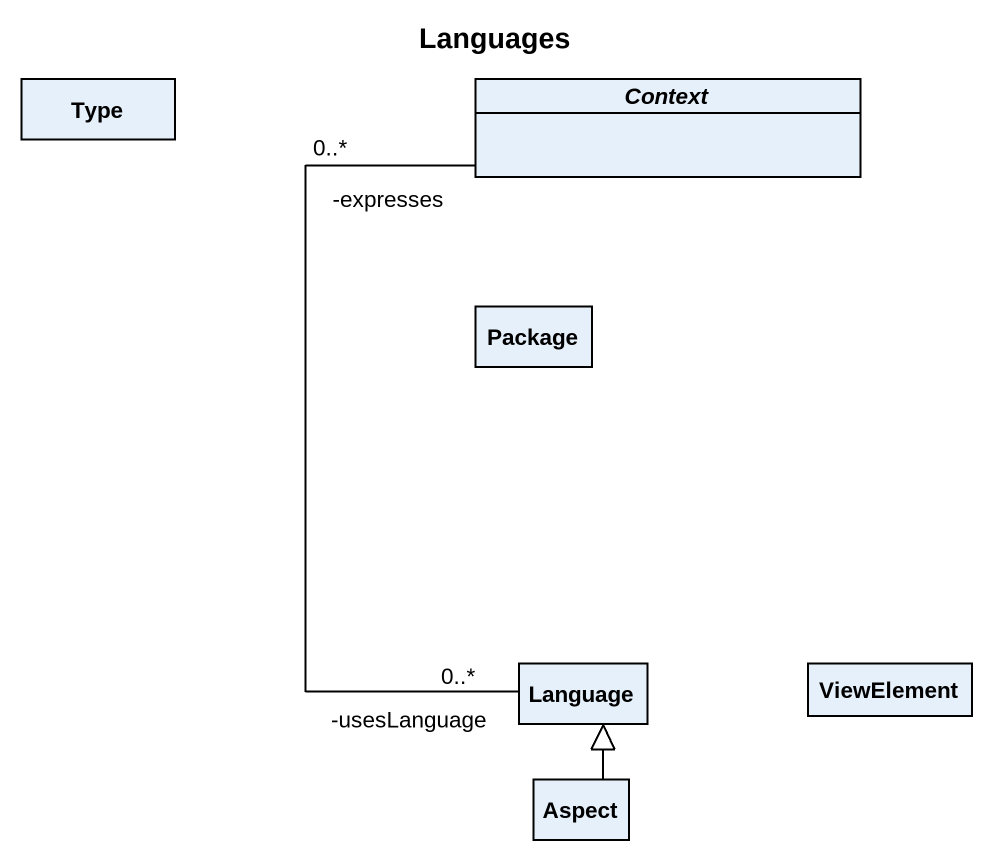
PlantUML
@startuml
title Languages
hide circle
hide empty members
class Type
abstract class Context
class "Package" as Package_
class Language
class ViewElement
class Aspect
Language "-usesLanguage\n0..*" -up- "-expresses\n0..*" Context
Aspect -up-|> Language
@enduml
